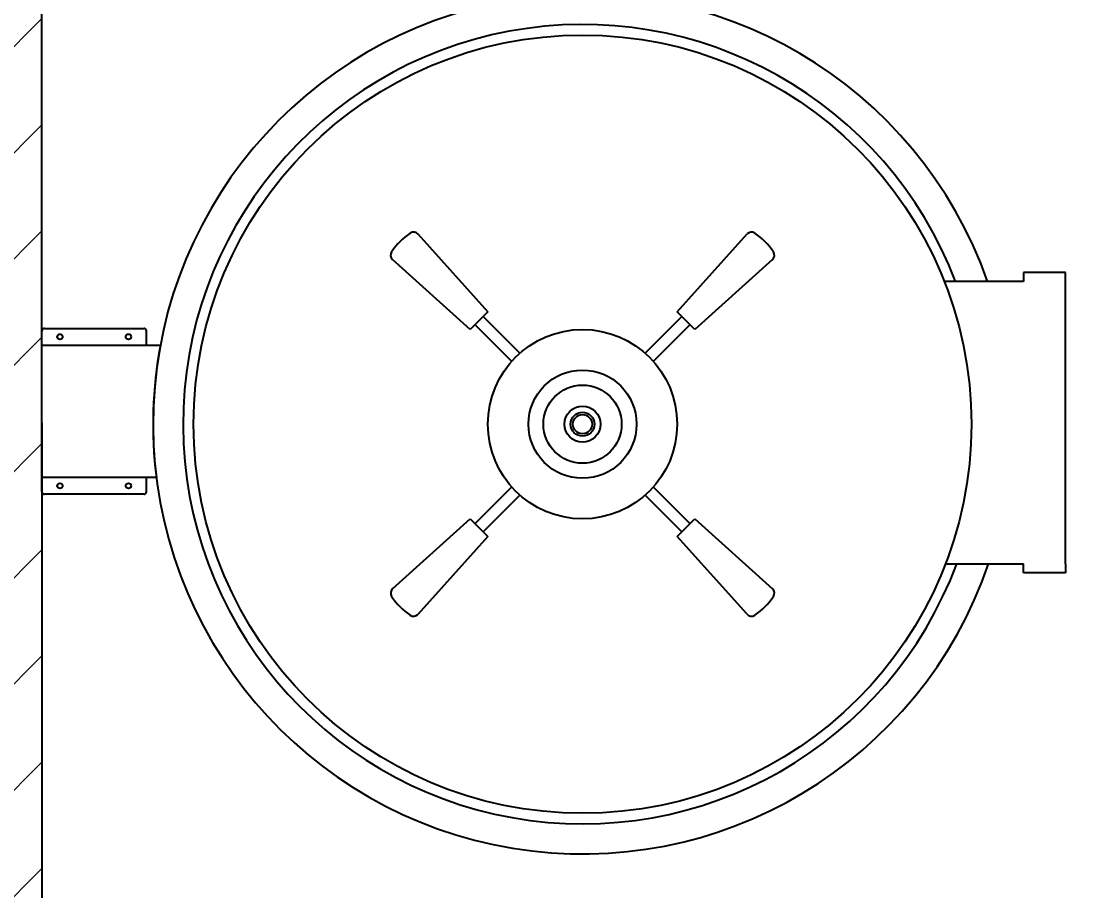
# Model space of a CAD drawing. Header units: millimetres. Extents: x -180913 to 13185, y -18310 to 9270.
# Drawn here: x 5243 to 6127, y 3467 to 4191 of the extents above; entities that cross this region are included whole.
import ezdxf

# ---------------------------------------------------------------- set-up
doc = ezdxf.new("R2010")
doc.units = ezdxf.units.MM
doc.header["$MEASUREMENT"] = 0
doc.linetypes.add('HIDDEN', pattern=[9.525, 6.35, -3.175])
doc.layers.get('0').update_dxf_attribs({"lineweight": 25})
doc.layers.add('D', color=3, linetype='Continuous', lineweight=13)
doc.layers.add('H', color=2, linetype='HIDDEN', lineweight=15)
doc.styles.add('STU25', font='isocp2.shx')
doc.dimstyles.new('STU25', dxfattribs={"dimscale": 35, "dimtxt": 2.5, "dimasz": 2, "dimexe": 0.6, "dimexo": 1, "dimgap": 1, "dimtad": 1, "dimdsep": 46, "dimtxsty": 'STU25', "dimcen": 2, "dimazin": 2, "dimtfac": 1, "dimtmove": 0, "dimatfit": 3, "dimfxl": 0, "dimtolj": 1, "dimtzin": 0, "dimarcsym": 0})

# ---------------------------------------------------------------- blocks, each defined once
blk = doc.blocks.new('*D4')
at = {"layer": 'D', "color": 0, "lineweight": -2}
for p, q in [((5225.17, 4536.73), (4281.11, 4536.73)), ((4302.11, 4466.73), (4302.11, 2806.73)), ((5230.67, 2736.73), (4281.11, 2736.73))]:
    blk.add_line(p, q, dxfattribs=at)
at = {"layer": 'D', "color": 0}
for points in [[(4313.78, 4466.73), (4290.44, 4466.73), (4302.11, 4536.73)], [(4290.44, 2806.73), (4313.78, 2806.73), (4302.11, 2736.73)]]:
    blk.add_solid(points, dxfattribs=at)
at = {"layer": 'Defpoints', "color": 0}
for p in [(5260.17, 4536.73), (4302.11, 2736.73), (5265.67, 2736.73)]:
    blk.add_point(p, dxfattribs=at)
at = {"layer": 'D', "color": 0, "insert": (4223.36, 3636.73), "char_height": 87.5, "attachment_point": 5, "rotation": 90, "style": 'STU25'}
blk.add_mtext('\\A1;1800', dxfattribs=at)

msp = doc.modelspace()

# ---------------------------------------------------------------- hatches: boundary and pattern name
at = {"layer": 'D', "ltscale": 30}
h = msp.add_hatch(dxfattribs=at)
h.set_pattern_fill('ANSI31', color=256, scale=500, style=0)
h.set_pattern_definition([(45, (222997.52, 23056.58), (-44.194174, 44.194174), [])])
h.paths.add_polyline_path([(4460.166, 4523.666), (4460.166, 5436.731), (6960.166, 5436.731), (6960.166, 4523.666), (6290.951, 4523.666), (6290.951, 2736.731), (6160.166, 2736.731), (6160.166, 4536.731), (5260.166, 4536.731), (5260.166, 2736.731), (5129.382, 2736.731), (5129.382, 4523.666)])

# ---------------------------------------------------------------- linework, layer by layer
for p, q in [((5260.166, 3856.731), (5260.166, 4536.731)), ((5573.098, 4013.812), (5631.434, 3949.112)), ((5788.898, 3949.112), (5847.235, 4013.812)), ((5616.585, 3934.263), (5551.885, 3992.599)), ((5868.448, 3992.599), (5803.748, 3934.263)), ((6077.268, 3981.731), (6077.268, 3974.231)), ((6112.268, 3981.731), (6077.268, 3981.731)), ((6112.268, 3974.231), (6112.268, 3981.731)), ((6077.268, 3974.231), (6011.317, 3974.231)), ((6112.268, 3739.231), (6112.268, 3974.231)), ((5631.434, 3949.112), (5616.585, 3934.263)), ((5657.942, 3914.473), (5627.368, 3945.046)), ((5792.964, 3945.046), (5762.391, 3914.473)), ((5803.748, 3934.263), (5788.898, 3949.112)), ((5262.166, 3935.231), (5345.166, 3935.231)), ((5620.651, 3938.329), (5651.224, 3907.755)), ((5769.108, 3907.755), (5799.682, 3938.329)), ((5260.166, 3856.731), (5260.166, 3436.731)), ((5651.224, 3803.306), (5620.651, 3772.733)), ((5799.682, 3772.733), (5769.108, 3803.306)), ((5345.166, 3797.231), (5262.166, 3797.231)), ((5627.368, 3766.015), (5657.942, 3796.589)), ((5762.391, 3796.589), (5792.964, 3766.015)), ((5552.269, 3718.809), (5616.585, 3776.799)), ((5616.585, 3776.799), (5631.434, 3761.949)), ((5788.898, 3761.949), (5803.748, 3776.799)), ((5803.748, 3776.799), (5868.448, 3718.462)), ((5631.434, 3761.949), (5573.098, 3697.249)), ((5846.888, 3697.633), (5788.898, 3761.949)), ((6012.252, 3739.231), (6077.268, 3739.231)), ((6077.268, 3731.731), (6077.268, 3739.231)), ((6112.268, 3739.231), (6112.268, 3731.731)), ((6112.268, 3731.731), (6077.268, 3731.731))]:
    msp.add_line(p, q)
at = {"linetype": 'Continuous'}
for p, q in [((5260.166, 3799.231), (5260.166, 3933.231)), ((5347.166, 3921.231), (5347.166, 3933.231)), ((5260.166, 3921.231), (5358.755, 3921.231)), ((5355.422, 3811.231), (5260.166, 3811.231)), ((5347.166, 3799.231), (5347.166, 3811.231))]:
    msp.add_line(p, q, dxfattribs=at)
for centre, radius in [((5710.166, 3855.531), 323.7), ((5710.166, 3855.531), 78.75), ((5275.166, 3928.231), 2.25), ((5332.166, 3928.241), 2.25), ((5710.166, 3855.531), 45), ((5710.166, 3855.531), 32.5), ((5710.166, 3855.531), 15), ((5710.166, 3855.531), 10), ((5710.166, 3855.531), 8), ((5275.166, 3804.231), 2.25), ((5332.166, 3804.231), 2.25)]:
    msp.add_circle(centre, radius)
for centre, radius, start, end in [((5710.166, 3855.531), 357.5, 19.391911, 341.015359), ((5710.166, 3855.531), 332.5, 20.915608, 339.526481), ((5597.686, 3968.011), 55.773, 123.647115, 146.352885), ((5569.558, 4010.272), 5.007, 39.078128, 123.647115), ((5850.775, 4010.272), 5.007, 56.352885, 135), ((5822.647, 3968.011), 55.773, 33.647115, 56.352885), ((5555.425, 3996.139), 5.007, 146.352885, 225), ((5864.908, 3996.139), 5.007, 309.078128, 33.647115), ((5262.166, 3933.231), 2, 90, 180), ((5345.166, 3933.231), 2, 0, 90), ((5710.166, 3855.531), 357.5, 169.410208, 187.118165), ((5262.166, 3799.231), 2, 180, 270), ((5345.166, 3799.231), 2, 270, 0), ((5555.425, 3714.922), 5.007, 129.078078, 213.647115), ((5597.686, 3743.05), 55.773, 213.647115, 236.352885), ((5822.647, 3743.05), 55.773, 303.647115, 326.352885), ((5864.908, 3714.922), 5.007, 326.352885, 45), ((5569.558, 3700.789), 5.007, 236.352885, 315), ((5850.775, 3700.789), 5.007, 219.078078, 303.647115)]:
    msp.add_arc(centre, radius, start, end)
at = {"layer": 'H'}
for p, q in [((5358.57, 3920.231), (5358.57, 3921.231)), ((5355.298, 3812.231), (5355.298, 3811.231))]:
    msp.add_line(p, q, dxfattribs=at)

# ---------------------------------------------------------------- dimensions: what is measured, and where the dimension line sits
at = {"layer": 'D'}
dim = msp.add_linear_dim(base=(4302.111, 2736.731), p1=(5260.166, 4536.731), p2=(5265.666, 2736.731), angle=90, dimstyle='STU25', dxfattribs=at)
dim.commit()
dim.dimension.update_dxf_attribs({"geometry": '*D4', "text_midpoint": (4302.111, 3636.731), "dimtype": 160})

doc.saveas('drawing.dxf')
